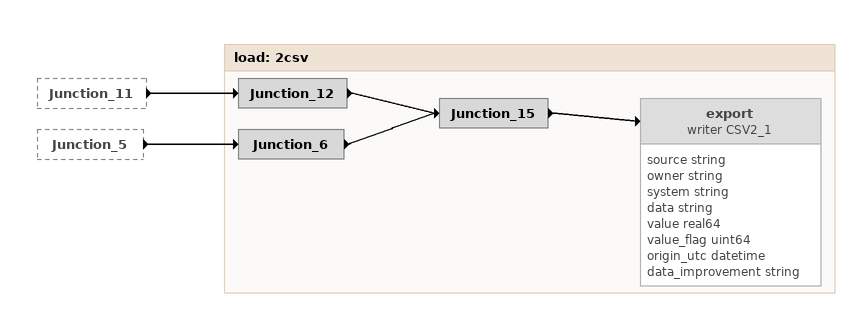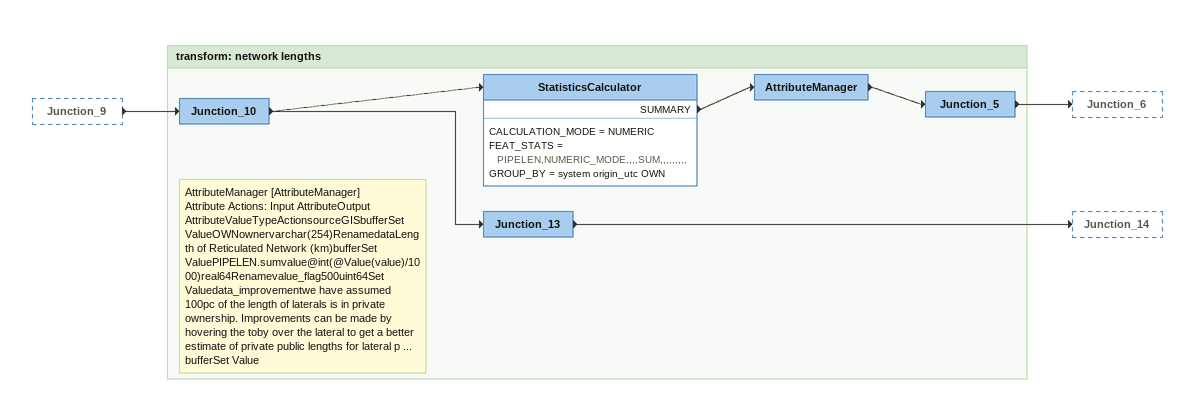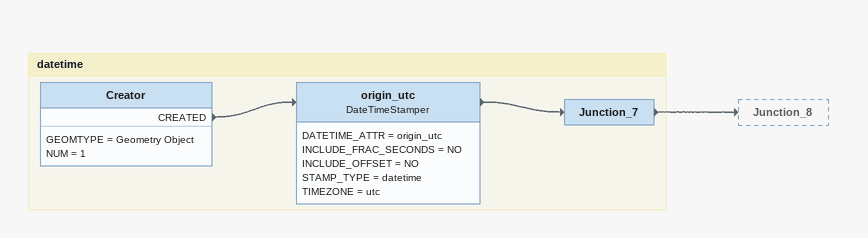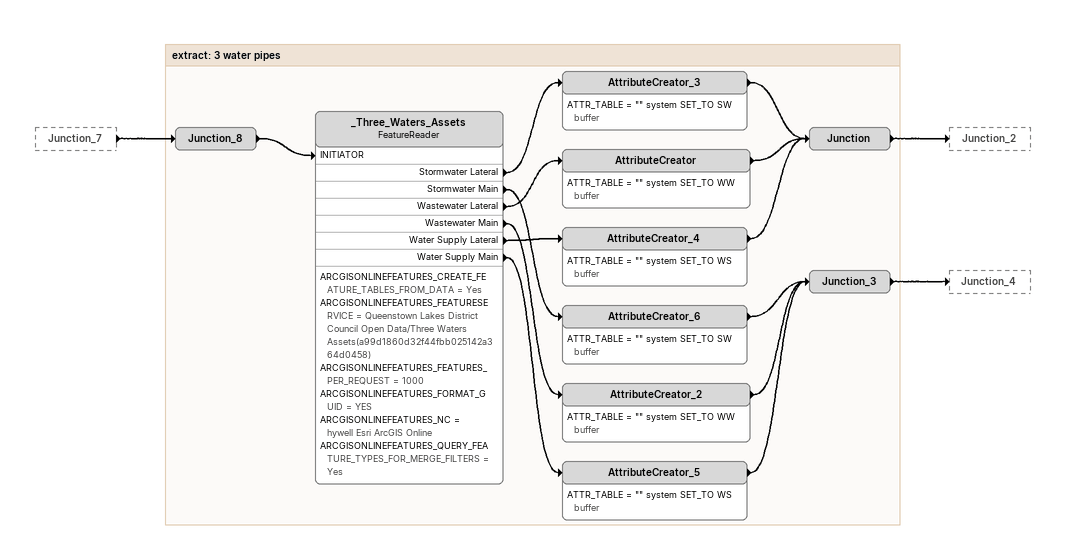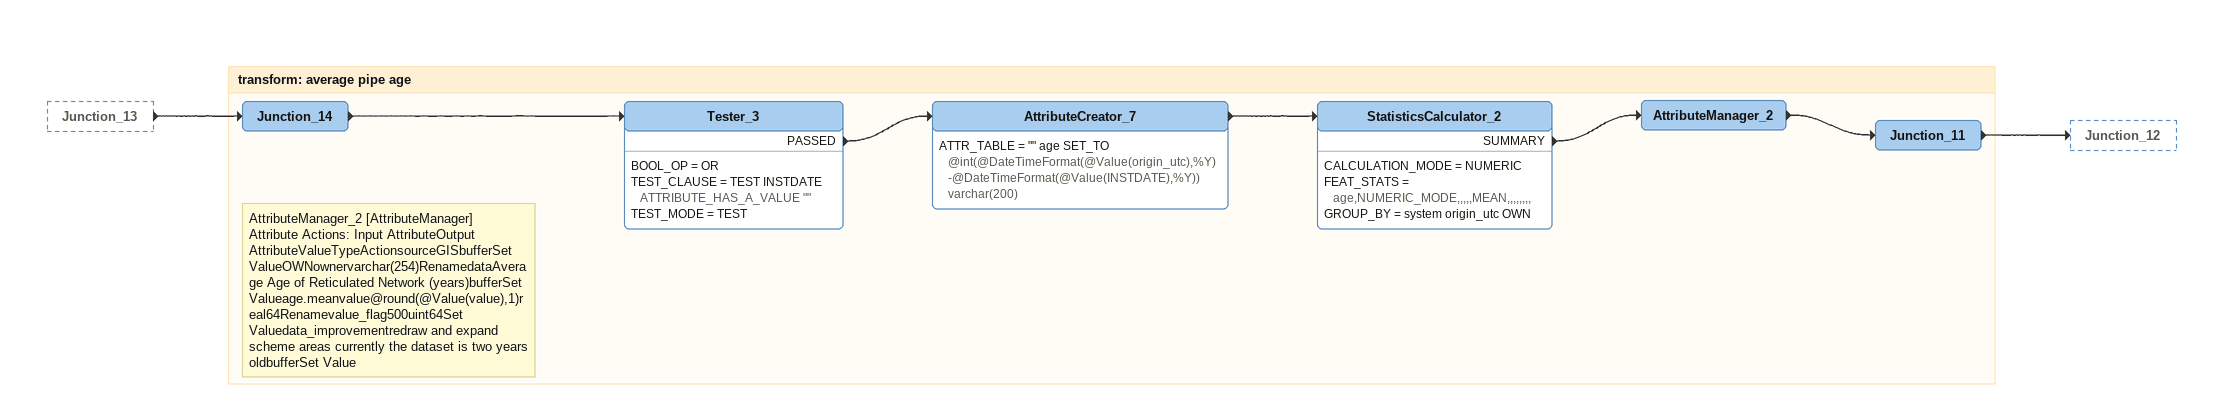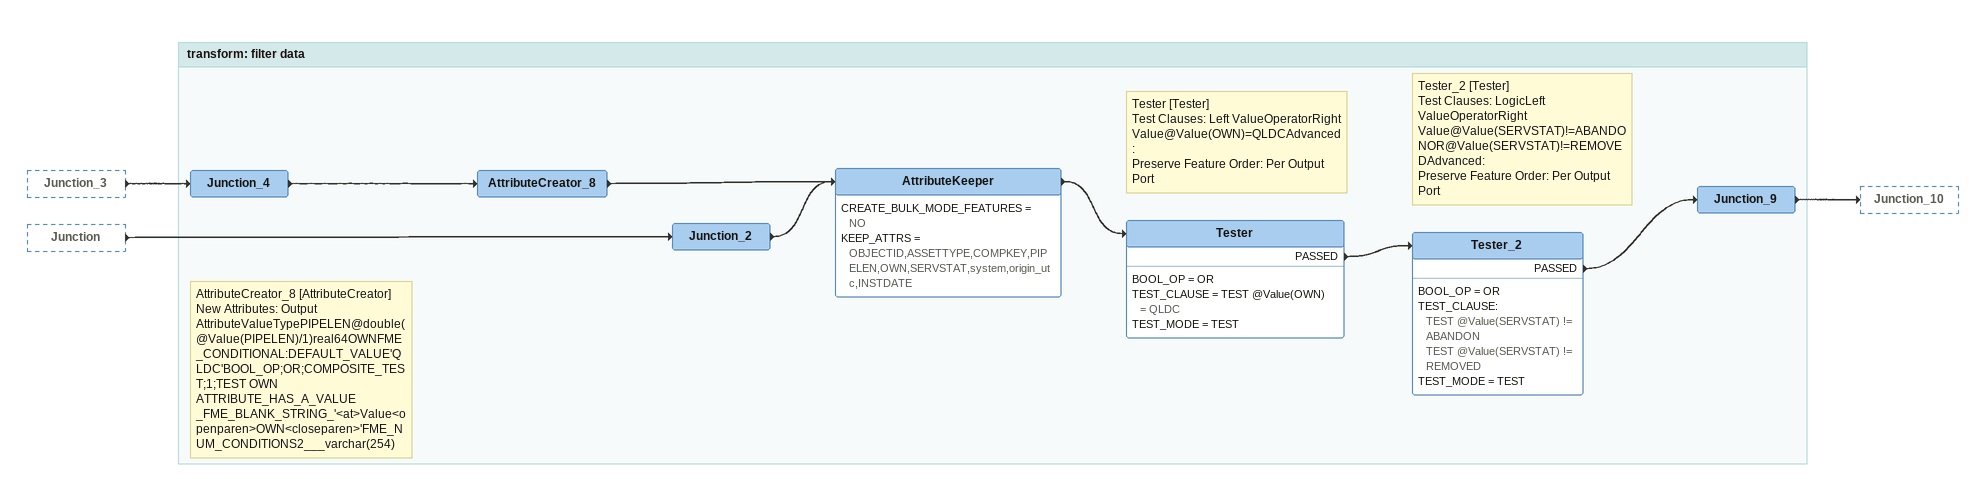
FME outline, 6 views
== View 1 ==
Junction_11 [outside]
    -> Junction_12
Junction_5 [outside]
    -> Junction_6

Bookmark: load: 2csv
Junction_6
    -> Junction_15
Junction_12
    -> Junction_15
Junction_15
    -> export (writer CSV2_1)
export (writer CSV2_1) [off]
    attributes: source string, owner string, system string, data string, value real64, value_flag uint64, origin_utc datetime, data_improvement string

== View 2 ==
Junction_9 [outside]
    -> Junction_10

Bookmark: transform: network lengths
Junction_10
    -> StatisticsCalculator
    -> Junction_13
StatisticsCalculator
    CALCULATION_MODE = NUMERIC
    FEAT_STATS = PIPELEN,NUMERIC_MODE,,,,SUM,,,,,,,,,
    GROUP_BY = system origin_utc OWN
    SUMMARY -> AttributeManager
Note: AttributeManager [AttributeManager] / Attribute Actions: Input AttributeOutput AttributeValueTypeActionsourceGISbufferSet ValueOWNownervarchar(254)RenamedataLength of Reticulated Network (km)bufferSet ValuePIPELEN.sumvalue@int(@Value(value)/1000)real64Renamevalue_flag500uint64Set Valuedata_improvementwe have assumed 100pc of the length of laterals is in private ownership. Improvements can be made by hovering the toby over the lateral to get a better estimate of private public lengths for lateral p ... bufferSet Value
AttributeManager
    -> Junction_5
Junction_5
    -> Junction_6
Junction_13
    -> Junction_14

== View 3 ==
Bookmark: datetime
Creator
    GEOMTYPE = Geometry Object
    NUM = 1
    CREATED -> origin_utc
origin_utc: DateTimeStamper
    DATETIME_ATTR = origin_utc
    INCLUDE_FRAC_SECONDS = NO
    INCLUDE_OFFSET = NO
    STAMP_TYPE = datetime
    TIMEZONE = utc
    -> Junction_7
Junction_7
    -> Junction_8

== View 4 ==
Junction_7 [outside]
    -> Junction_8

Bookmark: extract: 3 water pipes
Junction_8
    -> _Three_Waters_Assets [INITIATOR]
_Three_Waters_Assets: FeatureReader
    ARCGISONLINEFEATURES_CREATE_FEATURE_TABLES_FROM_DATA = Yes
    ARCGISONLINEFEATURES_FEATURESERVICE = Queenstown Lakes District Council Open Data/Three Waters Assets(a99d1860d32f44fbb025142a364d0458)
    ARCGISONLINEFEATURES_FEATURES_PER_REQUEST = 1000
    ARCGISONLINEFEATURES_FORMAT_GUID = YES
    ARCGISONLINEFEATURES_NC = hywell Esri ArcGIS Online
    ARCGISONLINEFEATURES_QUERY_FEATURE_TYPES_FOR_MERGE_FILTERS = Yes
    Stormwater Lateral -> AttributeCreator_3
    Stormwater Main -> AttributeCreator_6
    Wastewater Lateral -> AttributeCreator
    Wastewater Main -> AttributeCreator_2
    Water Supply Lateral -> AttributeCreator_4
    Water Supply Main -> AttributeCreator_5
AttributeCreator_3
    ATTR_TABLE = "" system SET_TO SW buffer
    -> Junction
AttributeCreator
    ATTR_TABLE = "" system SET_TO WW buffer
    -> Junction
AttributeCreator_4
    ATTR_TABLE = "" system SET_TO WS buffer
    -> Junction
Junction
    -> Junction_2
AttributeCreator_6
    ATTR_TABLE = "" system SET_TO SW buffer
    -> Junction_3
AttributeCreator_2
    ATTR_TABLE = "" system SET_TO WW buffer
    -> Junction_3
AttributeCreator_5
    ATTR_TABLE = "" system SET_TO WS buffer
    -> Junction_3
Junction_3
    -> Junction_4

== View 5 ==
Junction_13 [outside]
    -> Junction_14

Bookmark: transform: average pipe age
Junction_14
    -> Tester_3
Tester_3
    BOOL_OP = OR
    TEST_CLAUSE = TEST INSTDATE ATTRIBUTE_HAS_A_VALUE ""
    TEST_MODE = TEST
    PASSED -> AttributeCreator_7
AttributeCreator_7
    ATTR_TABLE = "" age SET_TO @int(@DateTimeFormat(@Value(origin_utc),%Y)-@DateTimeFormat(@Value(INSTDATE),%Y)) varchar(200)
    -> StatisticsCalculator_2
StatisticsCalculator_2
    CALCULATION_MODE = NUMERIC
    FEAT_STATS = age,NUMERIC_MODE,,,,,MEAN,,,,,,,,
    GROUP_BY = system origin_utc OWN
    SUMMARY -> AttributeManager_2
Note: AttributeManager_2 [AttributeManager] / Attribute Actions: Input AttributeOutput AttributeValueTypeActionsourceGISbufferSet ValueOWNownervarchar(254)RenamedataAverage Age of Reticulated Network (years)bufferSet Valueage.meanvalue@round(@Value(value),1)real64Renamevalue_flag500uint64Set Valuedata_improvementredraw and expand scheme areas currently the dataset is two years oldbufferSet Value
AttributeManager_2
    -> Junction_11
Junction_11
    -> Junction_12

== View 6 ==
Junction_3 [outside]
    -> Junction_4
Junction [outside]
    -> Junction_2

Bookmark: transform: filter data
Junction_2
    -> AttributeKeeper
Junction_4
    -> AttributeCreator_8
Note: AttributeCreator_8 [AttributeCreator] / New Attributes: Output AttributeValueTypePIPELEN@double(@Value(PIPELEN)/1)real64OWNFME_CONDITIONAL:DEFAULT_VALUE'QLDC'BOOL_OP;OR;COMPOSITE_TEST;1;TEST OWN ATTRIBUTE_HAS_A_VALUE _FME_BLANK_STRING_'<at>Value<openparen>OWN<closeparen>'FME_NUM_CONDITIONS2___varchar(254)
AttributeCreator_8
    -> AttributeKeeper
AttributeKeeper
    CREATE_BULK_MODE_FEATURES = NO
    KEEP_ATTRS = OBJECTID,ASSETTYPE,COMPKEY,PIPELEN,OWN,SERVSTAT,system,origin_utc,INSTDATE
    -> Tester
Note: Tester [Tester] / Test Clauses: Left ValueOperatorRight Value@Value(OWN)=QLDCAdvanced: / Preserve Feature Order: Per Output Port
Tester
    BOOL_OP = OR
    TEST_CLAUSE = TEST @Value(OWN) = QLDC
    TEST_MODE = TEST
    PASSED -> Tester_2
Note: Tester_2 [Tester] / Test Clauses: LogicLeft ValueOperatorRight Value@Value(SERVSTAT)!=ABANDONOR@Value(SERVSTAT)!=REMOVEDAdvanced: / Preserve Feature Order: Per Output Port
Tester_2
    BOOL_OP = OR
    TEST_CLAUSE:
      TEST @Value(SERVSTAT) != ABANDON
      TEST @Value(SERVSTAT) != REMOVED
    TEST_MODE = TEST
    PASSED -> Junction_9
Junction_9
    -> Junction_10
